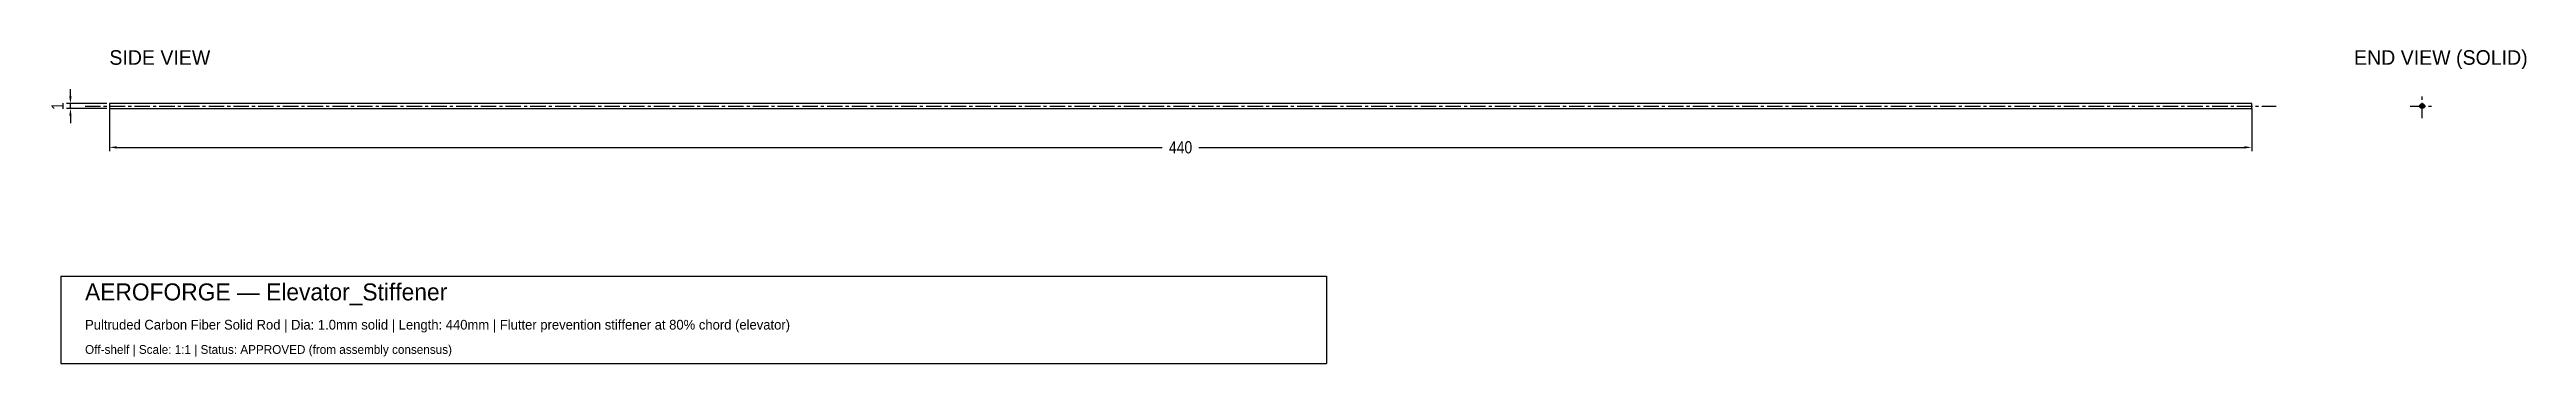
# Model space of a CAD drawing. Header units: metres. Extents: x -2 to 506, y -23 to 42.
import ezdxf

# ---------------------------------------------------------------- set-up
doc = ezdxf.new("R2010")
doc.units = ezdxf.units.M
doc.linetypes.add('CENTER', pattern=[5.08, 3.175, -0.635, 0.635, -0.635])
for name, color, linetype in [('CENTERLINE', 5, 'Continuous'), ('HATCH', 6, 'Continuous'), ('OUTLINE', 7, 'Continuous'), ('TEXT', 7, 'Continuous')]:
    doc.layers.add(name, color=color, linetype=linetype)
doc.styles.add('OpenSansCondensed-Light', font='OpenSansCondensed-Light.ttf')
doc.dimstyles.new('ROD', dxfattribs={"dimtxt": 2.5, "dimasz": 1.5, "dimexe": 0.8, "dimexo": 0.5, "dimgap": 0.6, "dimtad": 1, "dimcen": 2.5, "dimazin": 3, "dimtfac": 1, "dimtmove": 0, "dimatfit": 3})

# ---------------------------------------------------------------- blocks, each defined once
blk = doc.blocks.new('_CLOSEDFILLED')
at = {"color": 0, "linetype": 'BYBLOCK'}
blk.add_solid([(-1, 0.16), (0, 0), (-1, -0.16)], dxfattribs=at)
blk = doc.blocks.new('*D1')
for p, q in [((10, 29.5), (10, 20.7)), ((450, 29.5), (450, 20.7)), ((11.5, 21.5), (226.25, 21.5)), ((233.75, 21.5), (448.5, 21.5))]:
    blk.add_line(p, q)
at = {"layer": 'Defpoints'}
for p in [(10, 30), (450, 30), (10, 21.5)]:
    blk.add_point(p, dxfattribs=at)
at = {"xscale": 1.5, "yscale": 1.5, "rotation": 180}
blk.add_blockref('_CLOSEDFILLED', (10, 21.5), dxfattribs=at)
at = {"xscale": 1.5, "yscale": 1.5}
blk.add_blockref('_CLOSEDFILLED', (450, 21.5), dxfattribs=at)
at = {"insert": (230, 21.5), "char_height": 2.5, "attachment_point": 5, "style": 'OpenSansCondensed-Light'}
blk.add_mtext('440', dxfattribs=at)

msp = doc.modelspace()

# ---------------------------------------------------------------- hatches: boundary and pattern name
at = {"layer": 'HATCH'}
h = msp.add_hatch(color=7, dxfattribs=at)
h.dxf.hatch_style = 1
edge = h.paths.add_edge_path()
edge.add_arc((485, 30), 0.5, 0, 360)

# ---------------------------------------------------------------- linework, layer by layer
at = {"layer": 'CENTERLINE', "linetype": 'CENTER'}
for p, q in [((485, 27.5), (485, 32.5)), ((5, 30), (455, 30)), ((482.5, 30), (487.5, 30))]:
    msp.add_line(p, q, dxfattribs=at)
at = {"layer": 'OUTLINE'}
for p, q in [((0, -5), (260, -5)), ((0, -5), (0, -23)), ((260, -5), (260, -23)), ((0, -23), (260, -23))]:
    msp.add_line(p, q, dxfattribs=at)
msp.add_lwpolyline([(10, 29.5), (450, 29.5), (450, 30.5), (10, 30.5)], close=True, dxfattribs=at)
msp.add_circle((485, 30), 0.5, dxfattribs=at)

# ---------------------------------------------------------------- texts
at = {"layer": 'TEXT'}
for s, height, p in [('SIDE VIEW', 3, (10, 38.5)), ('END VIEW (SOLID)', 3, (471, 38.5)), ('AEROFORGE — Elevator_Stiffener', 3.5, (5, -10)), ('Pultruded Carbon Fiber Solid Rod | Dia: 1.0mm solid | Length: 440mm | Flutter prevention stiffener at 80% chord (elevator)', 2, (5, -16)), ('Off-shelf | Scale: 1:1 | Status: APPROVED (from assembly consensus)', 1.8, (5, -21))]:
    msp.add_text(s, height=height, dxfattribs=at).set_placement(p)

# ---------------------------------------------------------------- dimensions: what is measured, and where the dimension line sits
msp.add_linear_dim(base=(2, 29.5), p1=(10, 29.5), p2=(10, 30.5), angle=90, dimstyle='ROD').render()
dim = msp.add_linear_dim(base=(10, 21.5), p1=(10, 30), p2=(450, 30), dimstyle='ROD')
dim.commit()
dim.dimension.update_dxf_attribs({"geometry": '*D1', "text_midpoint": (230, 21.5)})

doc.saveas('drawing.dxf')
